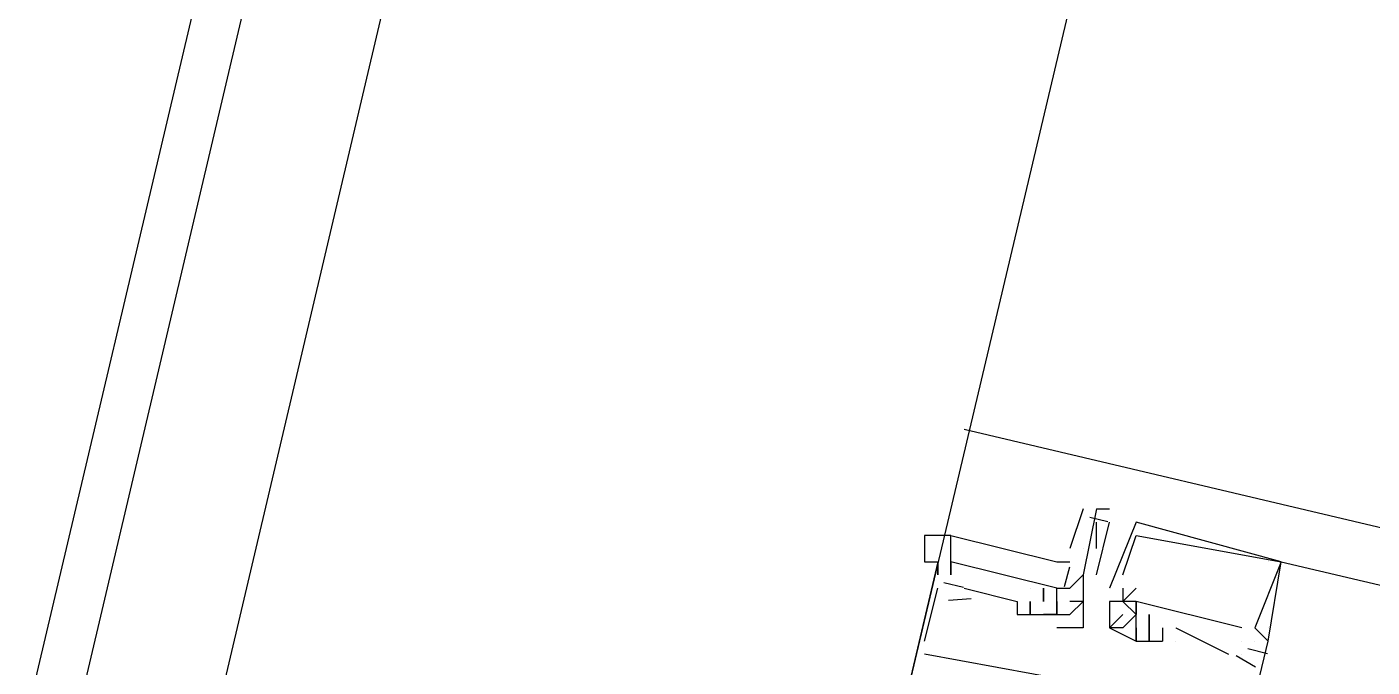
# Model space of a CAD drawing. Header units: feet. Extents: x -84 to 198, y -22 to 181.
# Drawn here: x 76.628 to 77.985, y 154.658 to 155.304 of the extents above; entities that cross this region are included whole.
import ezdxf

# ---------------------------------------------------------------- set-up
doc = ezdxf.new("R2010")
doc.units = ezdxf.units.FT
doc.layers.add('A-LINEA', color=7, linetype='CONTINUOUS')

msp = doc.modelspace()

# ---------------------------------------------------------------- linework, layer by layer
at = {"layer": 'A-LINEA'}
for p, q in [((76.7333, 154.2444), (77.6533, 158.1511)), ((75.2667, 148.6178), (77.5067, 158.1244)), ((77.4533, 158.1111), (75.2267, 148.6711)), ((91.3067, 151.6578), (77.5733, 154.8978)), ((77.6933, 154.8178), (77.68, 154.7778)), ((77.7001, 154.8094), (77.7184, 154.8051)), ((77.7067, 154.8178), (77.72, 154.8178)), ((77.7067, 154.8178), (77.7067, 154.8178)), ((77.72, 154.8178), (77.72, 154.8178)), ((77.7067, 154.7511), (77.72, 154.8044)), ((77.7067, 154.8044), (77.7067, 154.8044)), ((77.7067, 154.7778), (77.7067, 154.8044)), ((77.72, 154.8044), (77.72, 154.8044)), ((77.7467, 154.8044), (77.7467, 154.8044)), ((77.7467, 154.8044), (77.7467, 154.8044)), ((77.7467, 154.8044), (77.7467, 154.8044)), ((77.7467, 154.7911), (77.7467, 154.7911)), ((77.7467, 154.7911), (77.7467, 154.7911)), ((77.7467, 154.7911), (77.7467, 154.7911)), ((77.56, 154.7644), (77.56, 154.7778)), ((77.6933, 154.7778), (77.6933, 154.7778)), ((77.5467, 154.7644), (77.5467, 154.7511)), ((77.5467, 154.7644), (77.5467, 154.7644)), ((77.5467, 154.7644), (77.5467, 154.7644)), ((77.5467, 154.7644), (77.5467, 154.7644)), ((77.56, 154.7644), (77.56, 154.7644)), ((77.56, 154.7644), (77.56, 154.7644)), ((77.56, 154.7644), (77.56, 154.7644)), ((77.6744, 154.7393), (77.68, 154.7592)), ((77.6744, 154.7393), (77.68, 154.7592)), ((77.6744, 154.7393), (77.68, 154.7592)), ((77.88, 154.7644), (77.88, 154.7644)), ((77.88, 154.7644), (77.88, 154.7644)), ((77.88, 154.7644), (77.88, 154.7644)), ((77.8933, 154.7644), (77.8933, 154.7644)), ((77.8933, 154.7644), (77.8933, 154.7644)), ((77.8933, 154.7644), (86.5467, 152.7244)), ((77.8933, 154.7644), (77.8933, 154.7644)), ((77.8933, 154.7644), (77.8933, 154.7644)), ((77.8933, 154.7644), (77.8933, 154.7644)), ((77.8933, 154.7644), (77.8933, 154.7644)), ((77.5333, 154.6844), (77.5467, 154.7378)), ((77.5333, 154.6844), (77.5467, 154.7378)), ((77.5333, 154.6844), (77.5467, 154.7378)), ((77.5467, 154.7511), (77.5467, 154.7511)), ((77.5467, 154.7511), (77.5467, 154.7511)), ((77.5467, 154.7511), (77.5467, 154.7511)), ((77.5467, 154.7378), (77.5467, 154.7378)), ((77.5467, 154.7378), (77.5467, 154.7378)), ((77.5467, 154.7378), (77.5467, 154.7378)), ((77.5527, 154.7435), (77.5727, 154.7387)), ((77.5527, 154.7435), (77.5727, 154.7387)), ((77.5527, 154.7435), (77.5727, 154.7387)), ((77.56, 154.7511), (77.56, 154.7511)), ((77.56, 154.7511), (77.56, 154.7511)), ((77.56, 154.7511), (77.56, 154.7511)), ((77.5733, 154.7378), (77.6267, 154.7244)), ((77.5733, 154.7378), (77.5733, 154.7378)), ((77.5733, 154.7378), (77.6267, 154.7244)), ((77.5733, 154.7378), (77.5733, 154.7378)), ((77.5733, 154.7378), (77.6267, 154.7244)), ((77.5733, 154.7378), (77.5733, 154.7378)), ((77.64, 154.7378), (77.64, 154.7378)), ((77.64, 154.7378), (77.64, 154.7378)), ((77.64, 154.7378), (77.64, 154.7378)), ((77.64, 154.7378), (77.64, 154.7378)), ((77.64, 154.7378), (77.64, 154.7378)), ((77.64, 154.7378), (77.64, 154.7378)), ((77.6533, 154.7378), (77.6533, 154.7378)), ((77.6533, 154.7378), (77.6533, 154.7378)), ((77.6533, 154.7378), (77.6533, 154.7378)), ((77.6667, 154.7378), (77.6667, 154.7378)), ((77.6667, 154.7378), (77.6667, 154.7378)), ((77.6667, 154.7378), (77.6667, 154.7378)), ((77.6667, 154.7378), (77.6667, 154.7378)), ((77.68, 154.7378), (77.68, 154.7378)), ((77.6933, 154.7511), (77.6933, 154.7511)), ((77.6933, 154.7511), (77.6933, 154.7511)), ((77.6933, 154.7511), (77.6933, 154.7511)), ((77.6933, 154.7378), (77.6933, 154.7378)), ((77.6933, 154.7378), (77.6933, 154.7378)), ((77.7067, 154.7511), (77.7067, 154.7511)), ((77.72, 154.7378), (77.72, 154.7378)), ((77.72, 154.7378), (77.72, 154.7378)), ((77.72, 154.7378), (77.72, 154.7378)), ((77.7333, 154.7511), (77.7333, 154.7511)), ((77.7333, 154.7511), (77.7333, 154.7511)), ((77.7333, 154.7511), (77.7333, 154.7511)), ((77.7333, 154.7378), (77.7333, 154.7378)), ((77.7333, 154.7378), (77.7333, 154.7378)), ((77.7333, 154.7378), (77.7333, 154.7378)), ((77.7333, 154.7378), (77.7333, 154.7378)), ((77.7333, 154.7378), (77.7333, 154.7378)), ((77.7333, 154.7378), (77.7333, 154.7378)), ((77.7467, 154.7378), (77.7467, 154.7378)), ((77.7467, 154.7378), (77.7467, 154.7378)), ((77.7467, 154.7378), (77.7467, 154.7378)), ((77.5575, 154.7257), (77.5802, 154.7273)), ((77.5575, 154.7257), (77.5802, 154.7273)), ((77.5575, 154.7257), (77.5802, 154.7273)), ((77.6267, 154.7244), (77.6267, 154.7244)), ((77.6267, 154.7244), (77.6267, 154.7244)), ((77.6267, 154.7244), (77.6267, 154.7244)), ((77.64, 154.7244), (77.64, 154.7244)), ((77.64, 154.7244), (77.64, 154.7244)), ((77.64, 154.7244), (77.64, 154.7244)), ((77.64, 154.7244), (77.64, 154.7244)), ((77.64, 154.7244), (77.64, 154.7244)), ((77.64, 154.7244), (77.64, 154.7244)), ((77.64, 154.7244), (77.64, 154.7244)), ((77.64, 154.7244), (77.64, 154.7244)), ((77.64, 154.7244), (77.64, 154.7244)), ((77.64, 154.7244), (77.64, 154.7244)), ((77.64, 154.7244), (77.64, 154.7244)), ((77.64, 154.7244), (77.64, 154.7244)), ((77.6533, 154.7244), (77.6533, 154.7244)), ((77.6533, 154.7244), (77.6533, 154.7244)), ((77.6533, 154.7244), (77.6533, 154.7244)), ((77.6533, 154.7244), (77.6533, 154.7244)), ((77.6533, 154.7244), (77.6533, 154.7244)), ((77.6533, 154.7244), (77.6533, 154.7244)), ((77.6667, 154.7244), (77.6667, 154.7244)), ((77.6667, 154.7244), (77.6667, 154.7244)), ((77.6667, 154.7244), (77.6667, 154.7244)), ((77.6667, 154.7244), (77.6667, 154.7244)), ((77.6667, 154.7244), (77.6667, 154.7244)), ((77.6667, 154.7244), (77.6667, 154.7244)), ((77.6667, 154.7244), (77.6667, 154.7244)), ((77.6667, 154.7244), (77.6667, 154.7244)), ((77.68, 154.7244), (77.68, 154.7244)), ((77.6933, 154.7244), (77.6933, 154.7244)), ((77.72, 154.7244), (77.72, 154.7244)), ((77.72, 154.7244), (77.72, 154.7244)), ((77.72, 154.7244), (77.72, 154.7244)), ((77.72, 154.7244), (77.72, 154.7244)), ((77.72, 154.7244), (77.72, 154.7244)), ((77.72, 154.7244), (77.72, 154.7244)), ((77.7333, 154.7244), (77.7333, 154.7244)), ((77.7333, 154.7244), (77.7333, 154.7244)), ((77.7333, 154.7244), (77.7333, 154.7244)), ((77.7333, 154.7244), (77.7333, 154.7244)), ((77.7333, 154.7244), (77.7333, 154.7244)), ((77.7333, 154.7244), (77.7333, 154.7244)), ((77.7333, 154.7244), (77.7333, 154.7244)), ((77.7333, 154.7244), (77.7333, 154.7244)), ((77.7333, 154.7244), (77.7333, 154.7244)), ((77.7467, 154.7244), (77.7467, 154.7244)), ((77.7467, 154.7244), (77.7467, 154.7244)), ((77.7467, 154.7244), (77.7467, 154.7244)), ((77.7467, 154.7244), (77.7467, 154.7244)), ((77.7467, 154.7244), (77.7467, 154.7244)), ((77.7467, 154.7244), (77.7467, 154.7244)), ((77.6267, 154.7111), (77.6267, 154.7111)), ((77.6267, 154.7111), (77.6267, 154.7111)), ((77.6267, 154.7111), (77.6267, 154.7111)), ((77.64, 154.7111), (77.64, 154.7111)), ((77.64, 154.7111), (77.64, 154.7111)), ((77.64, 154.7111), (77.64, 154.7111)), ((77.64, 154.7111), (77.64, 154.7111)), ((77.64, 154.7111), (77.64, 154.7111)), ((77.64, 154.7111), (77.64, 154.7111)), ((77.64, 154.7111), (77.64, 154.7111)), ((77.64, 154.7111), (77.64, 154.7111)), ((77.64, 154.7111), (77.64, 154.7111)), ((77.64, 154.7111), (77.64, 154.7111)), ((77.64, 154.7111), (77.64, 154.7111)), ((77.64, 154.7111), (77.64, 154.7111)), ((77.6533, 154.7111), (77.6533, 154.7111)), ((77.6533, 154.7111), (77.6533, 154.7111)), ((77.6533, 154.7111), (77.6533, 154.7111)), ((77.6667, 154.7111), (77.6667, 154.7111)), ((77.6667, 154.7111), (77.6667, 154.7111)), ((77.6667, 154.7111), (77.6667, 154.7111)), ((77.6667, 154.7111), (77.6667, 154.7111)), ((77.6667, 154.7111), (77.6667, 154.7111)), ((77.6667, 154.7111), (77.6667, 154.7111)), ((77.68, 154.7111), (77.68, 154.7111)), ((77.6933, 154.7111), (77.6933, 154.7111)), ((77.72, 154.7111), (77.72, 154.7111)), ((77.72, 154.7111), (77.72, 154.7111)), ((77.72, 154.7111), (77.72, 154.7111)), ((77.7333, 154.7111), (77.7333, 154.7111)), ((77.7333, 154.7111), (77.7333, 154.7111)), ((77.7333, 154.7111), (77.7333, 154.7111)), ((77.7467, 154.7111), (77.7467, 154.7111)), ((77.7467, 154.7111), (77.7467, 154.7111)), ((77.7467, 154.7111), (77.7467, 154.7111)), ((77.7467, 154.7111), (77.7467, 154.7111)), ((77.7467, 154.7111), (77.7467, 154.7111)), ((77.7467, 154.7111), (77.7467, 154.7111)), ((77.7467, 154.7111), (77.7467, 154.7111)), ((77.7467, 154.7111), (77.7467, 154.7111)), ((77.7467, 154.7111), (77.7467, 154.7111)), ((77.76, 154.7111), (77.76, 154.7111)), ((77.76, 154.7111), (77.76, 154.7111)), ((77.76, 154.7111), (77.76, 154.7111)), ((77.76, 154.7111), (77.76, 154.7111)), ((77.76, 154.7111), (77.76, 154.7111)), ((77.76, 154.7111), (77.76, 154.7111)), ((77.76, 154.7111), (77.76, 154.7111)), ((77.76, 154.7111), (77.76, 154.7111)), ((77.76, 154.7111), (77.76, 154.7111)), ((77.6667, 154.6978), (77.6667, 154.6978)), ((77.6933, 154.6978), (77.6933, 154.6978)), ((77.72, 154.6978), (77.72, 154.6978)), ((77.72, 154.6978), (77.72, 154.6978)), ((77.72, 154.6978), (77.72, 154.6978)), ((77.72, 154.6978), (77.72, 154.6978)), ((77.72, 154.6978), (77.72, 154.6978)), ((77.72, 154.6978), (77.72, 154.6978)), ((77.7333, 154.6978), (77.7333, 154.6978)), ((77.7333, 154.6978), (77.7333, 154.6978)), ((77.7333, 154.6978), (77.7333, 154.6978)), ((77.7467, 154.6978), (77.7467, 154.6978)), ((77.7467, 154.6978), (77.7467, 154.6978)), ((77.7467, 154.6978), (77.7467, 154.6978)), ((77.7467, 154.6978), (77.7467, 154.6978)), ((77.7467, 154.6978), (77.7467, 154.6978)), ((77.7467, 154.6978), (77.7467, 154.6978)), ((77.76, 154.6978), (77.76, 154.6978)), ((77.76, 154.6978), (77.76, 154.6978)), ((77.76, 154.6978), (77.76, 154.6978)), ((77.76, 154.6978), (77.76, 154.6978)), ((77.76, 154.6978), (77.76, 154.6978)), ((77.76, 154.6978), (77.76, 154.6978)), ((77.76, 154.6978), (77.76, 154.6978)), ((77.76, 154.6978), (77.76, 154.6978)), ((77.76, 154.6978), (77.76, 154.6978)), ((77.76, 154.6978), (77.76, 154.6978)), ((77.76, 154.6978), (77.76, 154.6978)), ((77.76, 154.6978), (77.76, 154.6978)), ((77.76, 154.6978), (77.76, 154.6978)), ((77.76, 154.6978), (77.76, 154.6978)), ((77.76, 154.6978), (77.76, 154.6978)), ((77.7733, 154.6978), (77.7733, 154.6844)), ((77.7733, 154.6978), (77.7733, 154.6978)), ((77.7733, 154.6978), (77.7733, 154.6844)), ((77.7733, 154.6978), (77.7733, 154.6978)), ((77.7733, 154.6978), (77.7733, 154.6844)), ((77.7733, 154.6978), (77.7733, 154.6978)), ((77.7867, 154.6978), (77.84, 154.6711)), ((77.7867, 154.6978), (77.7867, 154.6978)), ((77.7867, 154.6978), (77.84, 154.6711)), ((77.7867, 154.6978), (77.7867, 154.6978)), ((77.7867, 154.6978), (77.84, 154.6711)), ((77.7867, 154.6978), (77.7867, 154.6978)), ((77.8533, 154.6978), (77.8533, 154.6978)), ((77.8533, 154.6978), (77.8533, 154.6978)), ((77.8533, 154.6978), (77.8533, 154.6978)), ((77.8667, 154.6978), (77.8667, 154.6978)), ((77.8667, 154.6978), (77.8667, 154.6978)), ((77.8667, 154.6978), (77.8667, 154.6978)), ((77.8667, 154.6978), (77.8667, 154.6978)), ((77.8667, 154.6978), (77.8667, 154.6978)), ((77.8667, 154.6978), (77.8667, 154.6978)), ((77.88, 154.6978), (77.88, 154.6978)), ((77.88, 154.6978), (77.88, 154.6978)), ((77.88, 154.6978), (77.88, 154.6978)), ((77.5333, 154.6844), (77.5333, 154.6844)), ((77.5333, 154.6844), (77.5333, 154.6844)), ((77.5333, 154.6844), (77.5333, 154.6844)), ((77.7467, 154.6844), (77.7467, 154.6844)), ((77.7467, 154.6844), (77.7467, 154.6844)), ((77.7467, 154.6844), (77.7467, 154.6844)), ((77.7467, 154.6844), (77.7467, 154.6844)), ((77.7467, 154.6844), (77.7467, 154.6844)), ((77.7467, 154.6844), (77.7467, 154.6844)), ((77.76, 154.6844), (77.76, 154.6844)), ((77.76, 154.6844), (77.76, 154.6844)), ((77.76, 154.6844), (77.76, 154.6844)), ((77.76, 154.6844), (77.76, 154.6844)), ((77.76, 154.6844), (77.76, 154.6844)), ((77.76, 154.6844), (77.76, 154.6844)), ((77.7733, 154.6844), (77.7733, 154.6844)), ((77.7733, 154.6844), (77.7733, 154.6844)), ((77.7733, 154.6844), (77.7733, 154.6844)), ((77.7733, 154.6844), (77.7733, 154.6844)), ((77.7733, 154.6844), (77.7733, 154.6844)), ((77.7733, 154.6844), (77.7733, 154.6844)), ((77.7867, 154.6844), (77.7867, 154.6844)), ((77.7867, 154.6844), (77.7867, 154.6844)), ((77.7867, 154.6844), (77.7867, 154.6844)), ((77.8533, 154.6844), (77.8533, 154.6844)), ((77.8533, 154.6844), (77.8533, 154.6844)), ((77.8533, 154.6844), (77.8533, 154.6844)), ((77.8533, 154.6844), (77.8533, 154.6844)), ((77.8533, 154.6844), (77.8533, 154.6844)), ((77.8533, 154.6844), (77.8533, 154.6844)), ((77.8667, 154.6844), (77.8667, 154.6844)), ((77.8667, 154.6844), (77.8667, 154.6844)), ((77.8667, 154.6844), (77.8667, 154.6844)), ((77.8667, 154.6844), (77.8667, 154.6844)), ((77.8667, 154.6844), (77.8667, 154.6844)), ((77.8667, 154.6844), (77.8667, 154.6844)), ((77.88, 154.6844), (77.88, 154.6844)), ((77.88, 154.6844), (77.88, 154.6844)), ((77.88, 154.6844), (77.88, 154.6844)), ((77.88, 154.6844), (77.88, 154.6844)), ((77.88, 154.6844), (77.88, 154.6844)), ((77.88, 154.6844), (77.88, 154.6844)), ((77.5333, 154.6711), (77.5333, 154.6711)), ((77.5333, 154.6711), (77.5333, 154.6711)), ((77.5333, 154.6711), (77.5333, 154.6711)), ((77.84, 154.6711), (77.84, 154.6711)), ((77.84, 154.6711), (77.84, 154.6711)), ((77.84, 154.6711), (77.84, 154.6711)), ((77.8476, 154.6699), (77.8671, 154.6584)), ((77.8476, 154.6699), (77.8671, 154.6584)), ((77.8476, 154.6699), (77.8671, 154.6584)), ((77.8533, 154.6711), (77.8533, 154.6711)), ((77.8533, 154.6711), (77.8533, 154.6711)), ((77.8533, 154.6711), (77.8533, 154.6711)), ((77.8594, 154.6768), (77.8794, 154.672)), ((77.8594, 154.6768), (77.8794, 154.672)), ((77.8594, 154.6768), (77.8794, 154.672))]:
    msp.add_line(p, q, dxfattribs=at)
for points in [[(76.7333, 154.2444), (77.3867, 154.0844), (78.3733, 158.2578)], [(77.7067, 154.8178), (77.6933, 154.7511), (77.6933, 154.7511), (77.6933, 154.7511), (77.6933, 154.7511)], [(77.88, 154.6844), (77.8933, 154.7644), (77.8933, 154.7644), (77.7467, 154.8044), (77.72, 154.7378)], [(77.88, 154.6844), (77.8933, 154.7644), (77.8933, 154.7644), (77.7467, 154.8044), (77.72, 154.7378)], [(77.88, 154.6844), (77.8933, 154.7644), (77.8933, 154.7644), (77.7467, 154.8044), (77.72, 154.7378)], [(77.56, 154.7911), (77.5333, 154.7911), (77.5333, 154.7644), (77.5467, 154.7644)], [(77.6667, 154.7378), (77.56, 154.7644), (77.56, 154.7911), (77.6667, 154.7644), (77.68, 154.7644)], [(77.6667, 154.7378), (77.56, 154.7644), (77.56, 154.7911), (77.6667, 154.7644), (77.68, 154.7644)], [(77.6667, 154.7378), (77.56, 154.7644), (77.56, 154.7911), (77.6667, 154.7644), (77.68, 154.7644)], [(77.7333, 154.7511), (77.7333, 154.7511), (77.7467, 154.7911), (77.7467, 154.7911), (77.8933, 154.7644)], [(77.7333, 154.7511), (77.7333, 154.7511), (77.7467, 154.7911), (77.7467, 154.7911), (77.8933, 154.7644)], [(77.7333, 154.7511), (77.7333, 154.7511), (77.7467, 154.7911), (77.7467, 154.7911), (77.8933, 154.7644)], [(77.5467, 154.7511), (77.5467, 154.7644), (77.3867, 154.0844), (77.5333, 154.0578), (77.5467, 154.0711), (77.6133, 154.0578)], [(77.5467, 154.7511), (77.5467, 154.7644), (77.3867, 154.0844), (77.5333, 154.0578), (77.5467, 154.0711), (77.6133, 154.0578)], [(77.5467, 154.7511), (77.5467, 154.7644), (77.3867, 154.0844), (77.5333, 154.0578), (77.5467, 154.0711), (77.6133, 154.0578)], [(77.56, 154.7511), (77.56, 154.7644), (77.56, 154.7511)], [(77.6667, 154.7378), (77.56, 154.7644), (77.56, 154.7511)], [(77.6667, 154.7378), (77.56, 154.7644), (77.56, 154.7511)], [(77.6667, 154.7378), (77.56, 154.7644), (77.56, 154.7511)], [(77.8933, 154.7644), (77.8667, 154.6978), (77.88, 154.6844)], [(77.8933, 154.7644), (77.8667, 154.6978), (77.88, 154.6844)], [(77.8933, 154.7644), (77.8667, 154.6978), (77.88, 154.6844)], [(77.6533, 154.7244), (77.6533, 154.7378), (77.6533, 154.7244)], [(77.6533, 154.7244), (77.6533, 154.7378), (77.6533, 154.7244)], [(77.6533, 154.7244), (77.6533, 154.7378), (77.6533, 154.7244)], [(77.6667, 154.7111), (77.6667, 154.7111), (77.6667, 154.7111), (77.6667, 154.7111), (77.6667, 154.7111), (77.6667, 154.7244), (77.6667, 154.7244), (77.6667, 154.7378), (77.68, 154.7378), (77.68, 154.7378), (77.6933, 154.7511), (77.6933, 154.7378), (77.6933, 154.7111), (77.6933, 154.6978), (77.6667, 154.6978)], [(77.7467, 154.7378), (77.7333, 154.7244), (77.7333, 154.7244), (77.7467, 154.7111), (77.7333, 154.6978), (77.72, 154.6978), (77.7333, 154.7111)], [(77.7333, 154.7378), (77.7333, 154.7244), (77.72, 154.7244), (77.72, 154.7111), (77.72, 154.6978), (77.7467, 154.6844), (77.7467, 154.6844), (77.7467, 154.6978), (77.7467, 154.6978), (77.7467, 154.7111), (77.7467, 154.7111), (77.7467, 154.7244), (77.7333, 154.7244)], [(77.7467, 154.7378), (77.7333, 154.7244), (77.7333, 154.7244), (77.7467, 154.7111), (77.7333, 154.6978), (77.72, 154.6978), (77.7333, 154.7111)], [(77.7333, 154.7378), (77.7333, 154.7244), (77.72, 154.7244), (77.72, 154.7111), (77.72, 154.6978), (77.7467, 154.6844), (77.7467, 154.6844), (77.7467, 154.6978), (77.7467, 154.6978), (77.7467, 154.7111), (77.7467, 154.7111), (77.7467, 154.7244), (77.7333, 154.7244)], [(77.7467, 154.7378), (77.7333, 154.7244), (77.7333, 154.7244), (77.7467, 154.7111), (77.7333, 154.6978), (77.72, 154.6978), (77.7333, 154.7111)], [(77.7333, 154.7378), (77.7333, 154.7244), (77.72, 154.7244), (77.72, 154.7111), (77.72, 154.6978), (77.7467, 154.6844), (77.7467, 154.6844), (77.7467, 154.6978), (77.7467, 154.6978), (77.7467, 154.7111), (77.7467, 154.7111), (77.7467, 154.7244), (77.7333, 154.7244)], [(77.7333, 154.7378), (77.7333, 154.7378), (77.7333, 154.7378)], [(77.7333, 154.7378), (77.7333, 154.7378), (77.7333, 154.7378)], [(77.7333, 154.7378), (77.7333, 154.7378), (77.7333, 154.7378)], [(77.6267, 154.7244), (77.6267, 154.7111), (77.6667, 154.7111), (77.6533, 154.7111)], [(77.6267, 154.7244), (77.6267, 154.7111), (77.6667, 154.7111), (77.6533, 154.7111)], [(77.6267, 154.7244), (77.6267, 154.7111), (77.6667, 154.7111), (77.6533, 154.7111)], [(77.64, 154.7244), (77.64, 154.7111), (77.64, 154.7244)], [(77.64, 154.7244), (77.64, 154.7111), (77.64, 154.7244)], [(77.64, 154.7244), (77.64, 154.7111), (77.64, 154.7244)], [(77.6667, 154.7244), (77.6667, 154.7111), (77.68, 154.7111), (77.6933, 154.7244), (77.68, 154.7244)], [(77.8533, 154.6978), (77.7467, 154.7244), (77.7467, 154.7111)], [(77.8533, 154.6978), (77.7467, 154.7244), (77.7467, 154.7111)], [(77.8533, 154.6978), (77.7467, 154.7244), (77.7467, 154.7111)], [(77.76, 154.7111), (77.76, 154.6978), (77.76, 154.7111), (77.76, 154.6978), (77.76, 154.6978)], [(77.76, 154.7111), (77.76, 154.6978), (77.76, 154.7111), (77.76, 154.6978), (77.76, 154.6978)], [(77.76, 154.7111), (77.76, 154.6978), (77.76, 154.7111), (77.76, 154.6978), (77.76, 154.6978)], [(77.72, 154.0178), (77.88, 154.6844), (77.8667, 154.6978)], [(77.72, 154.0178), (77.88, 154.6844), (77.8667, 154.6978)], [(77.72, 154.0178), (77.88, 154.6844), (77.8667, 154.6978)], [(77.7467, 154.6978), (77.7467, 154.6844), (77.7733, 154.6844)], [(77.7467, 154.6978), (77.7467, 154.6844), (77.7733, 154.6844)], [(77.7467, 154.6978), (77.7467, 154.6844), (77.7733, 154.6844)], [(77.76, 154.6978), (77.76, 154.6844), (77.76, 154.6978), (77.76, 154.6844)], [(77.76, 154.6978), (77.76, 154.6844), (77.76, 154.6978), (77.76, 154.6844)], [(77.76, 154.6978), (77.76, 154.6844), (77.76, 154.6978), (77.76, 154.6844)], [(77.68, 154.6311), (77.68, 154.6444), (77.5333, 154.6711)], [(77.68, 154.6311), (77.68, 154.6444), (77.5333, 154.6711)], [(77.68, 154.6311), (77.68, 154.6444), (77.5333, 154.6711)]]:
    msp.add_lwpolyline(points, dxfattribs=at)

doc.saveas('drawing.dxf')
